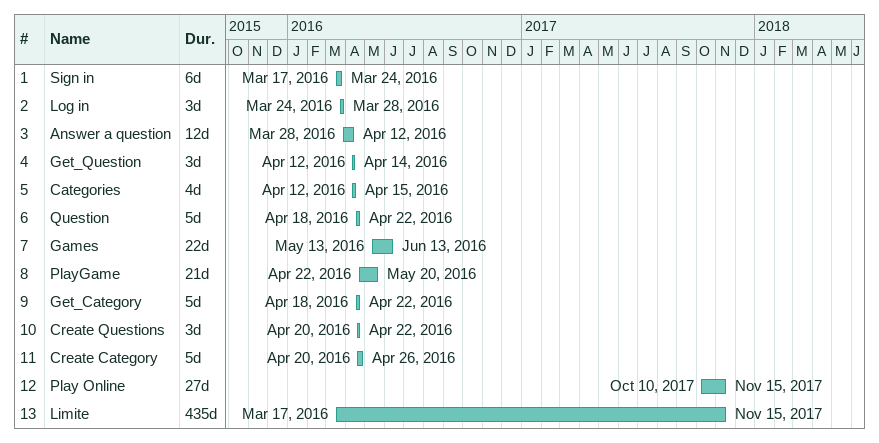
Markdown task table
| ID | Task | Duration | Start | Finish |
|---|---|---|---|---|
| 1 | Sign in | 6d | 2016-03-17 | 2016-03-24 |
| 2 | Log in | 3d | 2016-03-24 | 2016-03-28 |
| 3 | Answer a question | 12d | 2016-03-28 | 2016-04-12 |
| 4 | Get_Question | 3d | 2016-04-12 | 2016-04-14 |
| 5 | Categories | 4d | 2016-04-12 | 2016-04-15 |
| 6 | Question | 5d | 2016-04-18 | 2016-04-22 |
| 7 | Games | 22d | 2016-05-13 | 2016-06-13 |
| 8 | PlayGame | 21d | 2016-04-22 | 2016-05-20 |
| 9 | Get_Category | 5d | 2016-04-18 | 2016-04-22 |
| 10 | Create Questions | 3d | 2016-04-20 | 2016-04-22 |
| 11 | Create Category | 5d | 2016-04-20 | 2016-04-26 |
| 12 | Play Online | 27d | 2017-10-10 | 2017-11-15 |
| 13 | Limite | 435d | 2016-03-17 | 2017-11-15 |
